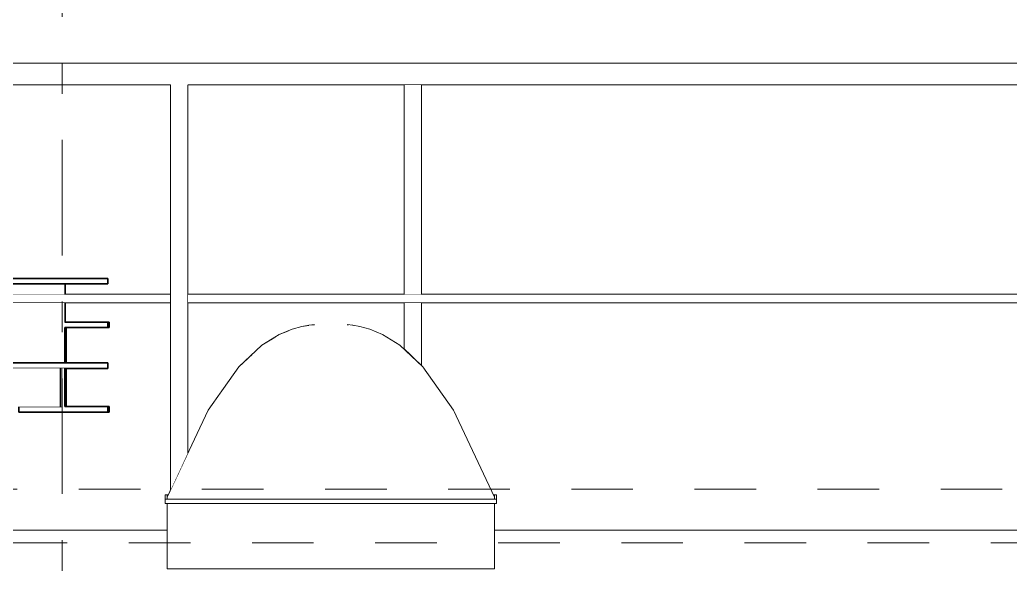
# Model space of a CAD drawing. Header units: millimetres. Extents: x -48147 to 1417267, y -496296 to 18123.
# Drawn here: x 1396641 to 1398911, y -475142 to -473874 of the extents above; entities that cross this region are included whole.
import ezdxf
from ezdxf.enums import TextEntityAlignment as Align

# ---------------------------------------------------------------- set-up
doc = ezdxf.new("R2010")
doc.units = ezdxf.units.MM
doc.header["$MEASUREMENT"] = 0
for name, pattern in [('Dashed', [2822.222233, 1411.111116, -1411.111116]), ('Double Dashed', [546.805537, 264.583325, -105.833328, 70.555556, -105.833328]), ('Wipeout_Contour', [1000, 0, -1000])]:
    doc.linetypes.add(name, pattern=pattern)
for name, color, linetype, lineweight, true_color in [('0_Pen_No__105', 7, 'Continuous', 15, 0xa6a6a6), ('New_A-15-MG_Structural_Grid_Phase_2_Pen_No__222', 7, 'Continuous', 13, 0x65af33), ('New_A-20-M_Roof_Accessory_Pen_No__36', 7, 'Continuous', 35, 0x2a2a2a), ('New_A-20-M_Roof_Pen_No__63', 7, 'Continuous', 20, 0x606060), ('New_A-25-M_Wall_Ext_Pen_No__64', 7, 'Continuous', 20, 0x606060)]:
    doc.layers.add(name, color=color, linetype=linetype, lineweight=lineweight, true_color=true_color)
doc.layers.add('A-25-M_Wall_Int_Pen_No__2', color=8, linetype='Continuous', lineweight=15)
doc.layers.add('New_A-20-M_Roof_Pen_No__92', color=8, linetype='Continuous', lineweight=13)
for name, color, linetype in [('New_A-15-MG_Structural_Grid_Phase_2', 7, 'Continuous'), ('New_A-20-M_Roof', 7, 'Continuous'), ('New_A-20-M_Roof_Accessory', 7, 'Continuous'), ('New_A-25-M_Wall_Ext', 7, 'Continuous')]:
    doc.layers.add(name, color=color, linetype=linetype)
doc.styles.add('GENERATED_STYLE_2', font='')
doc.styles.get('GENERATED_STYLE_2').set_extended_font_data('Swis721 BT')

# ---------------------------------------------------------------- blocks, each defined once
blk = doc.blocks.new('Section Elem_75_2', base_point=(1376122.5, -491272.8))
at = {"color": 254, "linetype": 'Wipeout_Contour', "lineweight": 0, "ltscale": 5898056.680230868}
blk.add_wipeout([(1395496.4, -474022.8), (1397006.4, -474022.8), (1397006.4, -473972.8), (1395496.4, -473972.8)], dxfattribs=at).dxf.layer = 'New_A-25-M_Wall_Ext'
at = {"layer": 'New_A-25-M_Wall_Ext_Pen_No__64', "linetype": 'Continuous'}
blk.add_line((1395496.4, -473972.8), (1397006.4, -473972.8), dxfattribs=at)
at = {"color": 254, "linetype": 'Wipeout_Contour', "lineweight": 0, "ltscale": 5901518.968295038}
blk.add_wipeout([(1396986.4, -474022.8), (1396986.4, -474952.4), (1397026.4, -474867.2), (1397026.4, -474022.8)], dxfattribs=at).dxf.layer = 'New_A-25-M_Wall_Ext'
at = {"layer": 'New_A-25-M_Wall_Ext_Pen_No__64', "linetype": 'Continuous'}
for p, q in [((1395516.4, -474022.8), (1396986.4, -474022.8)), ((1397026.4, -474867.2), (1397026.4, -474022.8))]:
    blk.add_line(p, q, dxfattribs=at)
at = {"color": 254, "linetype": 'Wipeout_Contour', "lineweight": 0, "ltscale": 5898707.197559373}
blk.add_wipeout([(1395516.4, -474504.2), (1396986.4, -474504.2), (1396986.4, -474502.8), (1395516.4, -474502.8)], dxfattribs=at).dxf.layer = 'New_A-25-M_Wall_Ext'
at = {"color": 254, "linetype": 'Wipeout_Contour', "lineweight": 0, "ltscale": 5898710.415255815}
blk.add_wipeout([(1395516.4, -474507.8), (1396986.4, -474507.8), (1396986.4, -474504.2), (1395516.4, -474504.2)], dxfattribs=at).dxf.layer = 'New_A-25-M_Wall_Ext'
at = {"color": 254, "linetype": 'Wipeout_Contour', "lineweight": 0, "ltscale": 5898715.988492668}
blk.add_wipeout([(1395516.4, -474512.8), (1396986.4, -474512.8), (1396986.4, -474507.8), (1395516.4, -474507.8)], dxfattribs=at).dxf.layer = 'New_A-25-M_Wall_Ext'
at = {"color": 254, "linetype": 'Wipeout_Contour', "lineweight": 0, "ltscale": 5898722.423961329}
blk.add_wipeout([(1395516.4, -474517.8), (1396986.4, -474517.8), (1396986.4, -474512.8), (1395516.4, -474512.8)], dxfattribs=at).dxf.layer = 'New_A-25-M_Wall_Ext'
at = {"layer": 'New_A-25-M_Wall_Ext_Pen_No__64', "linetype": 'Continuous'}
blk.add_line((1395516.4, -474502.8), (1396986.4, -474502.8), dxfattribs=at)
at = {"color": 254, "linetype": 'Wipeout_Contour', "lineweight": 0, "ltscale": 5898727.997303318}
blk.add_wipeout([(1395516.4, -474521.5), (1396986.4, -474521.5), (1396986.4, -474517.8), (1395516.4, -474517.8)], dxfattribs=at).dxf.layer = 'New_A-25-M_Wall_Ext'
at = {"color": 254, "linetype": 'Wipeout_Contour', "lineweight": 0, "ltscale": 5898731.215090019}
blk.add_wipeout([(1395516.4, -474522.8), (1396986.4, -474522.8), (1396986.4, -474521.5), (1395516.4, -474521.5)], dxfattribs=at).dxf.layer = 'New_A-25-M_Wall_Ext'
at = {"layer": 'New_A-25-M_Wall_Ext_Pen_No__64', "linetype": 'Continuous'}
for p, q in [((1396986.4, -474952.4), (1396986.4, -474022.8)), ((1395516.4, -474522.8), (1396986.4, -474522.8))]:
    blk.add_line(p, q, dxfattribs=at)
blk = doc.blocks.new('Section Elem_76_2', base_point=(1376122.5, -491272.8))
at = {"color": 254, "linetype": 'Wipeout_Contour', "lineweight": 0, "ltscale": 5904790.510427787}
blk.add_wipeout([(1397006.4, -474022.8), (1399051.8, -474022.8), (1399051.8, -473972.8), (1397006.4, -473972.8)], dxfattribs=at).dxf.layer = 'New_A-25-M_Wall_Ext'
at = {"layer": 'New_A-25-M_Wall_Ext_Pen_No__64', "linetype": 'Continuous'}
blk.add_line((1397006.4, -473972.8), (1399051.8, -473972.8), dxfattribs=at)
at = {"color": 254, "linetype": 'Wipeout_Contour', "lineweight": 0, "ltscale": 5909371.277110103}
blk.add_wipeout([(1399031.8, -475072.8), (1399071.8, -475072.8), (1399071.8, -474022.8), (1399031.8, -474022.8)], dxfattribs=at).dxf.layer = 'New_A-25-M_Wall_Ext'
at = {"layer": 'New_A-25-M_Wall_Ext_Pen_No__64', "linetype": 'Continuous'}
for p, q in [((1399051.8, -474022.8), (1399051.8, -473972.8)), ((1397026.4, -474022.8), (1399031.8, -474022.8)), ((1399051.8, -474022.8), (1399071.8, -474022.8)), ((1399071.8, -475072.8), (1399071.8, -474022.8)), ((1399031.8, -475072.8), (1399071.8, -475072.8))]:
    blk.add_line(p, q, dxfattribs=at)
at = {"color": 254, "linetype": 'Wipeout_Contour', "lineweight": 0, "ltscale": 5905416.61173059}
blk.add_wipeout([(1397026.4, -474504.2), (1399016.8, -474504.2), (1399021.8, -474502.8), (1397026.4, -474502.8)], dxfattribs=at).dxf.layer = 'New_A-25-M_Wall_Ext'
at = {"color": 254, "linetype": 'Wipeout_Contour', "lineweight": 0, "ltscale": 5909223.546405271}
blk.add_wipeout([(1399021.8, -474502.8), (1399026.8, -474504.2), (1399031.8, -474504.2), (1399031.8, -474502.8)], dxfattribs=at).dxf.layer = 'New_A-25-M_Wall_Ext'
at = {"color": 254, "linetype": 'Wipeout_Contour', "lineweight": 0, "ltscale": 5909234.739934802}
blk.add_wipeout([(1399026.8, -474504.2), (1399030.5, -474507.8), (1399031.8, -474507.8), (1399031.8, -474504.2)], dxfattribs=at).dxf.layer = 'New_A-25-M_Wall_Ext'
at = {"color": 254, "linetype": 'Wipeout_Contour', "lineweight": 0, "ltscale": 5905411.623755106}
blk.add_wipeout([(1397026.4, -474507.8), (1399013.1, -474507.8), (1399016.8, -474504.2), (1397026.4, -474504.2)], dxfattribs=at).dxf.layer = 'New_A-25-M_Wall_Ext'
at = {"color": 254, "linetype": 'Wipeout_Contour', "lineweight": 0, "ltscale": 4431932.544400492}
blk.add_wipeout([(1399030.5, -474507.8), (1399031.8, -474512.8), (1399031.8, -474507.8)], dxfattribs=at).dxf.layer = 'New_A-25-M_Wall_Ext'
at = {"color": 254, "linetype": 'Wipeout_Contour', "lineweight": 0, "ltscale": 5905412.454500668}
blk.add_wipeout([(1397026.4, -474512.8), (1399011.8, -474512.8), (1399013.1, -474507.8), (1397026.4, -474507.8)], dxfattribs=at).dxf.layer = 'New_A-25-M_Wall_Ext'
at = {"color": 254, "linetype": 'Wipeout_Contour', "lineweight": 0, "ltscale": 4431939.289600294}
blk.add_wipeout([(1399030.5, -474517.8), (1399031.8, -474517.8), (1399031.8, -474512.8)], dxfattribs=at).dxf.layer = 'New_A-25-M_Wall_Ext'
at = {"color": 254, "linetype": 'Wipeout_Contour', "lineweight": 0, "ltscale": 5905418.882679004}
blk.add_wipeout([(1399011.8, -474512.8), (1397026.4, -474512.8), (1397026.4, -474517.8), (1399013.1, -474517.8)], dxfattribs=at).dxf.layer = 'New_A-25-M_Wall_Ext'
at = {"color": 254, "linetype": 'Wipeout_Contour', "lineweight": 0, "ltscale": 5909252.290651065}
blk.add_wipeout([(1399030.5, -474517.8), (1399026.8, -474521.5), (1399031.8, -474521.5), (1399031.8, -474517.8)], dxfattribs=at).dxf.layer = 'New_A-25-M_Wall_Ext'
at = {"layer": 'New_A-25-M_Wall_Ext_Pen_No__64', "linetype": 'Continuous'}
blk.add_line((1397026.4, -474502.8), (1399031.8, -474502.8), dxfattribs=at)
at = {"color": 254, "linetype": 'Wipeout_Contour', "lineweight": 0, "ltscale": 5905429.185841383}
blk.add_wipeout([(1399013.1, -474517.8), (1397026.4, -474517.8), (1397026.4, -474521.5), (1399016.8, -474521.5)], dxfattribs=at).dxf.layer = 'New_A-25-M_Wall_Ext'
at = {"color": 254, "linetype": 'Wipeout_Contour', "lineweight": 0, "ltscale": 5909247.521171138}
blk.add_wipeout([(1399026.8, -474521.5), (1399021.8, -474522.8), (1399031.8, -474522.8), (1399031.8, -474521.5)], dxfattribs=at).dxf.layer = 'New_A-25-M_Wall_Ext'
at = {"color": 254, "linetype": 'Wipeout_Contour', "lineweight": 0, "ltscale": 5905440.601952223}
blk.add_wipeout([(1397026.4, -474521.5), (1397026.4, -474522.8), (1399021.8, -474522.8), (1399016.8, -474521.5)], dxfattribs=at).dxf.layer = 'New_A-25-M_Wall_Ext'
at = {"layer": 'New_A-25-M_Wall_Ext_Pen_No__64', "linetype": 'Continuous'}
for p, q in [((1399031.8, -475072.8), (1399031.8, -474022.8)), ((1397026.4, -474522.8), (1399031.8, -474522.8))]:
    blk.add_line(p, q, dxfattribs=at)
blk = doc.blocks.new('Section Elem_77_2', base_point=(1376122.5, -491272.8))
at = {"color": 254, "linetype": 'Wipeout_Contour', "lineweight": 0, "ltscale": 5903284.974899288}
blk.add_wipeout([(1397561.8, -474022.8), (1397521.8, -474022.8), (1397521.8, -474502.8), (1397561.8, -474502.8)], dxfattribs=at).dxf.layer = 'New_A-25-M_Wall_Ext'
at = {"color": 254, "linetype": 'Wipeout_Contour', "lineweight": 0, "ltscale": 5903699.003775761}
blk.add_wipeout([(1397561.8, -474522.8), (1397521.8, -474522.8), (1397521.8, -474628.3), (1397561.8, -474665.8)], dxfattribs=at).dxf.layer = 'New_A-25-M_Wall_Ext'
at = {"layer": 'New_A-25-M_Wall_Ext_Pen_No__64', "linetype": 'Continuous'}
for p, q in [((1397521.8, -474502.8), (1397521.8, -474022.8)), ((1397561.8, -474502.8), (1397561.8, -474022.8)), ((1397521.8, -474628.3), (1397521.8, -474522.8)), ((1397561.8, -474665.8), (1397561.8, -474522.8))]:
    blk.add_line(p, q, dxfattribs=at)
blk = doc.blocks.new('Section Elem_105_2', base_point=(1376122.5, -491272.8))
at = {"color": 254, "linetype": 'Wipeout_Contour', "lineweight": 0, "ltscale": 17694253.65781048}
blk.add_wipeout([(1395986.4, -474477.8), (1395516.4, -474477.8), (1395516.4, -474479.1), (1396038.4, -474479.1), (1396038.4, -474466.8), (1396235.4, -474466.8), (1396235.4, -474479.1), (1396843.2, -474479.1), (1396843.2, -474466.6), (1395964.8, -474466.6), (1395964.8, -474466.8), (1395986.4, -474466.8)], dxfattribs=at).dxf.layer = 'New_A-20-M_Roof_Accessory'
at = {"color": 254, "linetype": 'Wipeout_Contour', "lineweight": 0, "ltscale": 8850054.396916982}
blk.add_wipeout([(1396236.9, -474660.3), (1396744.5, -474660.3), (1396744.5, -474566.6), (1396744.9, -474566.6), (1396744.9, -474522.8), (1396236.9, -474522.8)], dxfattribs=at).dxf.layer = 'New_A-20-M_Roof_Accessory'
at = {"layer": 'New_A-20-M_Roof_Accessory_Pen_No__36', "linetype": 'Continuous'}
for p, q in [((1396843.2, -474466.6), (1395964.8, -474466.6)), ((1396843.2, -474479.1), (1396843.2, -474466.6)), ((1396744.9, -474566.6), (1396744.9, -474522.8))]:
    blk.add_line(p, q, dxfattribs=at)
at = {"color": 254, "linetype": 'Wipeout_Contour', "lineweight": 0, "ltscale": 5899598.000653756}
blk.add_wipeout([(1396744.9, -474479.1), (1396236.9, -474479.1), (1396236.9, -474502.8), (1396744.9, -474502.8)], dxfattribs=at).dxf.layer = 'New_A-20-M_Roof_Accessory'
at = {"color": 254, "linetype": 'Wipeout_Contour', "lineweight": 0, "ltscale": 5900725.58458287}
blk.add_wipeout([(1396744.8, -474660.3), (1396744.9, -474660.3), (1396744.9, -474579.1), (1396744.8, -474579.1)], dxfattribs=at).dxf.layer = 'New_A-20-M_Roof_Accessory'
at = {"layer": 'New_A-20-M_Roof_Accessory_Pen_No__36', "linetype": 'Continuous'}
for p, q in [((1396843.2, -474479.1), (1396235.4, -474479.1)), ((1396744.9, -474502.8), (1396744.9, -474479.1))]:
    blk.add_line(p, q, dxfattribs=at)
at = {"color": 254, "linetype": 'Wipeout_Contour', "lineweight": 0, "ltscale": 5900007.402954465}
blk.add_wipeout([(1396235.4, -474660.3), (1396235.4, -474672.8), (1396843.2, -474672.8), (1396843.2, -474660.3)], dxfattribs=at).dxf.layer = 'New_A-20-M_Roof_Accessory'
at = {"layer": 'New_A-20-M_Roof_Accessory_Pen_No__36', "linetype": 'Continuous'}
for p, q in [((1396744.9, -474660.3), (1396744.9, -474579.1)), ((1396843.2, -474660.3), (1396235.4, -474660.3)), ((1396843.2, -474672.8), (1396843.2, -474660.3)), ((1396843.2, -474672.8), (1396235.4, -474672.8))]:
    blk.add_line(p, q, dxfattribs=at)
blk = doc.blocks.new('Section Elem_107_2', base_point=(1376122.5, -491272.8))
at = {"color": 254, "linetype": 'Wipeout_Contour', "lineweight": 0, "ltscale": 5901041.668882694}
blk.add_wipeout([(1396842.9, -474579.1), (1396845.7, -474579.1), (1396845.7, -474566.6), (1396842.9, -474566.6)], dxfattribs=at).dxf.layer = 'New_A-20-M_Roof_Accessory'
at = {"color": 254, "linetype": 'Wipeout_Contour', "lineweight": 0, "ltscale": 11801734.36764485}
blk.add_wipeout([(1396638.7, -474760.3), (1396638.7, -474772.8), (1396842.9, -474772.8), (1396842.9, -474760.3), (1396744.7, -474760.3), (1396744.7, -474672.8), (1396736.9, -474672.8), (1396736.9, -474760.3)], dxfattribs=at).dxf.layer = 'New_A-20-M_Roof_Accessory'
at = {"layer": 'New_A-20-M_Roof_Accessory_Pen_No__36', "linetype": 'Continuous'}
for p, q in [((1396638.7, -474760.3), (1396638.7, -474772.8)), ((1396638.7, -474772.8), (1396740.8, -474772.8))]:
    blk.add_line(p, q, dxfattribs=at)
at = {"color": 254, "linetype": 'Wipeout_Contour', "lineweight": 0, "ltscale": 8851239.531379264}
blk.add_wipeout([(1396744.5, -474660.3), (1396744.7, -474660.3), (1396744.7, -474579.1), (1396842.9, -474579.1), (1396842.9, -474566.6), (1396744.5, -474566.6)], dxfattribs=at).dxf.layer = 'New_A-20-M_Roof_Accessory'
at = {"color": 254, "linetype": 'Wipeout_Contour', "lineweight": 0, "ltscale": 5900854.694360673}
blk.add_wipeout([(1396747.4, -474672.8), (1396744.7, -474672.8), (1396744.7, -474760.3), (1396747.4, -474760.3)], dxfattribs=at).dxf.layer = 'New_A-20-M_Roof_Accessory'
at = {"color": 254, "linetype": 'Wipeout_Contour', "lineweight": 0, "ltscale": 5901290.957976437}
blk.add_wipeout([(1396842.9, -474772.8), (1396845.7, -474772.8), (1396845.7, -474760.3), (1396842.9, -474760.3)], dxfattribs=at).dxf.layer = 'New_A-20-M_Roof_Accessory'
at = {"layer": 'New_A-20-M_Roof_Accessory_Pen_No__36', "linetype": 'Continuous'}
for p, q in [((1396744.5, -474566.6), (1396842.9, -474566.6)), ((1396842.9, -474566.6), (1396842.9, -474579.1)), ((1396845.7, -474566.6), (1396842.9, -474566.6)), ((1396845.7, -474579.1), (1396845.7, -474566.6)), ((1396845.7, -474579.1), (1396842.9, -474579.1)), ((1396736.9, -474672.8), (1396736.9, -474760.3)), ((1396744.7, -474760.3), (1396744.7, -474672.8)), ((1396747.4, -474760.3), (1396747.4, -474672.8)), ((1396736.9, -474760.3), (1396638.7, -474760.3)), ((1396842.9, -474772.8), (1396740.8, -474772.8)), ((1396744.7, -474760.3), (1396842.9, -474760.3)), ((1396842.9, -474760.3), (1396842.9, -474772.8)), ((1396845.7, -474760.3), (1396842.9, -474760.3)), ((1396845.7, -474772.8), (1396842.9, -474772.8)), ((1396845.7, -474772.8), (1396845.7, -474760.3))]:
    blk.add_line(p, q, dxfattribs=at)
at = {"color": 254, "linetype": 'Wipeout_Contour', "lineweight": 0, "ltscale": 5900725.20779248}
blk.add_wipeout([(1396744.7, -474660.3), (1396744.8, -474660.3), (1396744.8, -474579.1), (1396744.7, -474579.1)], dxfattribs=at).dxf.layer = 'New_A-20-M_Roof_Accessory'
at = {"color": 254, "linetype": 'Wipeout_Contour', "lineweight": 0, "ltscale": 5900730.418960059}
blk.add_wipeout([(1396744.9, -474579.1), (1396744.9, -474660.3), (1396747.4, -474660.3), (1396747.4, -474579.1)], dxfattribs=at).dxf.layer = 'New_A-20-M_Roof_Accessory'
at = {"layer": 'New_A-20-M_Roof_Accessory_Pen_No__36', "linetype": 'Continuous'}
for p, q in [((1396842.9, -474579.1), (1396744.7, -474579.1)), ((1396744.7, -474660.3), (1396744.7, -474579.1)), ((1396747.4, -474660.3), (1396747.4, -474579.1))]:
    blk.add_line(p, q, dxfattribs=at)
blk = doc.blocks.new('Section Elem_118_2', base_point=(1376122.5, -491272.8))
at = {"color": 254, "linetype": 'Wipeout_Contour', "lineweight": 0, "ltscale": 5900815.206596235}
blk.add_wipeout([(1396736.9, -474672.8), (1396734.4, -474672.8), (1396734.4, -474760.3), (1396736.9, -474760.3)], dxfattribs=at).dxf.layer = 'New_A-20-M_Roof_Accessory'
at = {"color": 254, "linetype": 'Wipeout_Contour', "lineweight": 0, "ltscale": 5899868.444488976}
blk.add_wipeout([(1396734.4, -474672.8), (1396236.9, -474672.8), (1396236.9, -474760.3), (1396734.4, -474760.3)], dxfattribs=at).dxf.layer = 'New_A-20-M_Roof_Accessory'
at = {"layer": 'New_A-20-M_Roof_Accessory_Pen_No__36', "linetype": 'Continuous'}
blk.add_line((1396734.4, -474672.8), (1396734.4, -474760.3), dxfattribs=at)
blk = doc.blocks.new('Section Elem_273_2', base_point=(1376122.5, -491272.8))
at = {"layer": 'New_A-20-M_Roof_Pen_No__92', "linetype": 'Continuous'}
for p, q in [((1396277.1, -475043.3), (1396979.1, -475043.3)), ((1397729.1, -475043.3), (1399031.8, -475043.3))]:
    blk.add_line(p, q, dxfattribs=at)
blk = doc.blocks.new('Section Elem_281_2', base_point=(1376122.5, -491272.8))
at = {"color": 254, "linetype": 'Wipeout_Contour', "lineweight": 0, "ltscale": 5903596.25199151}
blk.add_wipeout([(1396979.1, -474982.5), (1396979.1, -475132.4), (1397729.1, -475132.4), (1397729.1, -474982.5)], dxfattribs=at).dxf.layer = 'New_A-20-M_Roof'
at = {"layer": 'New_A-20-M_Roof_Pen_No__63', "linetype": 'Continuous'}
for p, q in [((1396979.1, -475132.4), (1396991.1, -475132.4)), ((1396991.1, -475132.4), (1397717.1, -475132.4)), ((1397717.1, -475132.4), (1397729.1, -475132.4))]:
    blk.add_line(p, q, dxfattribs=at)
at = {"color": 254, "linetype": 'Wipeout_Contour', "lineweight": 0, "ltscale": 5903496.519526768}
blk.add_wipeout([(1396974.1, -474982.5), (1397734.1, -474982.5), (1397734.1, -474977.5), (1396974.1, -474977.5)], dxfattribs=at).dxf.layer = 'New_A-20-M_Roof'
at = {"color": 254, "linetype": 'Wipeout_Contour', "lineweight": 0, "ltscale": 5903490.08347327}
blk.add_wipeout([(1396974.1, -474977.5), (1397734.1, -474977.5), (1397734.1, -474972.5), (1396974.1, -474972.5)], dxfattribs=at).dxf.layer = 'New_A-20-M_Roof'
at = {"color": 254, "linetype": 'Wipeout_Contour', "lineweight": 0, "ltscale": 4426544.982888838}
blk.add_wipeout([(1396979.1, -474963), (1396979.1, -474968), (1396981.4, -474963)], dxfattribs=at).dxf.layer = 'New_A-20-M_Roof'
at = {"color": 254, "linetype": 'Wipeout_Contour', "lineweight": 0, "ltscale": 4428669.891020118}
blk.add_wipeout([(1397726.7, -474963), (1397729.1, -474968), (1397729.1, -474963)], dxfattribs=at).dxf.layer = 'New_A-20-M_Roof'
at = {"color": 254, "linetype": 'Wipeout_Contour', "lineweight": 0, "ltscale": 17710435.40814696}
blk.add_wipeout([(1396974.1, -474962.9), (1396974.1, -474972.5), (1397734.1, -474972.5), (1397734.1, -474962.9), (1397726.7, -474962.9), (1397726.7, -474963), (1397729.1, -474963), (1397729.1, -474972.4), (1396979.1, -474972.4), (1396979.1, -474963), (1396981.4, -474963), (1396981.5, -474962.9)], dxfattribs=at).dxf.layer = 'New_A-20-M_Roof'
at = {"color": 254, "linetype": 'Wipeout_Contour', "lineweight": 0, "ltscale": 5902668.31273747}
blk.add_wipeout([(1397072.8, -474775.4), (1396981.4, -474972.4), (1396995.3, -474972.4), (1397635.3, -474775.4)], dxfattribs=at).dxf.layer = 'New_A-20-M_Roof'
at = {"color": 254, "linetype": 'Wipeout_Contour', "lineweight": 0, "ltscale": 5904055.226868262}
blk.add_wipeout([(1396995.3, -474972.4), (1397726.8, -474972.4), (1397726.8, -474972.4), (1397635.3, -474775.4)], dxfattribs=at).dxf.layer = 'New_A-20-M_Roof'
at = {"color": 254, "linetype": 'Wipeout_Contour', "lineweight": 0, "ltscale": 4426596.373594226}
blk.add_wipeout([(1396979.1, -474968), (1397072.8, -474775.4), (1397072.8, -474768.4)], dxfattribs=at).dxf.layer = 'New_A-20-M_Roof'
at = {"color": 254, "linetype": 'Wipeout_Contour', "lineweight": 0, "ltscale": 5904596.152705617}
blk.add_wipeout([(1397635.3, -474768.4), (1397635.3, -474775.4), (1397726.8, -474972.4), (1397726.9, -474972.4)], dxfattribs=at).dxf.layer = 'New_A-20-M_Roof'
at = {"color": 254, "linetype": 'Wipeout_Contour', "lineweight": 0, "ltscale": 5902093.974363933}
blk.add_wipeout([(1396979.1, -474968), (1396979.1, -474972.4), (1396981.4, -474972.4), (1397072.8, -474775.4)], dxfattribs=at).dxf.layer = 'New_A-20-M_Roof'
at = {"color": 254, "linetype": 'Wipeout_Contour', "lineweight": 0, "ltscale": 5904748.428975462}
blk.add_wipeout([(1397729.1, -474968), (1397635.3, -474768.4), (1397726.9, -474972.4), (1397729.1, -474972.4)], dxfattribs=at).dxf.layer = 'New_A-20-M_Roof'
at = {"layer": 'New_A-20-M_Roof_Pen_No__63', "linetype": 'Continuous'}
for p, q in [((1396981.5, -474962.9), (1396974.1, -474962.9)), ((1396974.1, -474962.9), (1396974.1, -474972.5)), ((1396979.1, -474972.4), (1396979.1, -474963)), ((1396979.1, -474963), (1396981.4, -474963)), ((1397734.1, -474962.9), (1397726.7, -474962.9)), ((1397726.7, -474963), (1397729.1, -474963)), ((1397729.1, -474963), (1397729.1, -474972.4)), ((1397734.1, -474972.5), (1397734.1, -474962.9)), ((1396974.1, -474972.5), (1397734.1, -474972.5)), ((1396974.1, -474977.5), (1396974.1, -474972.5)), ((1396974.1, -474982.5), (1396974.1, -474977.5)), ((1396974.1, -474982.5), (1397734.1, -474982.5)), ((1397729.1, -474972.4), (1396979.1, -474972.4)), ((1396979.1, -475132.4), (1396979.1, -474982.5)), ((1397729.1, -475132.4), (1397729.1, -474982.5)), ((1397734.1, -474977.5), (1397734.1, -474972.5)), ((1397734.1, -474982.5), (1397734.1, -474977.5))]:
    blk.add_line(p, q, dxfattribs=at)
at = {"color": 254, "linetype": 'Wipeout_Contour', "lineweight": 0, "ltscale": 4427093.695143631}
blk.add_wipeout([(1397072.8, -474775.4), (1397565, -474674.2), (1397143.2, -474674.2)], dxfattribs=at).dxf.layer = 'New_A-20-M_Roof'
at = {"color": 254, "linetype": 'Wipeout_Contour', "lineweight": 0, "ltscale": 4427591.927232208}
blk.add_wipeout([(1397565, -474674.2), (1397072.8, -474775.4), (1397635.3, -474775.4)], dxfattribs=at).dxf.layer = 'New_A-20-M_Roof'
at = {"color": 254, "linetype": 'Wipeout_Contour', "lineweight": 0, "ltscale": 4426689.464138934}
blk.add_wipeout([(1397143.2, -474668.9), (1397072.8, -474768.4), (1397143.2, -474674.2)], dxfattribs=at).dxf.layer = 'New_A-20-M_Roof'
at = {"color": 254, "linetype": 'Wipeout_Contour', "lineweight": 0, "ltscale": 4428024.195806515}
blk.add_wipeout([(1397565, -474674.2), (1397635.3, -474775.4), (1397565, -474668.9)], dxfattribs=at).dxf.layer = 'New_A-20-M_Roof'
at = {"color": 254, "linetype": 'Wipeout_Contour', "lineweight": 0, "ltscale": 4428120.406490222}
blk.add_wipeout([(1397635.3, -474768.4), (1397565, -474668.9), (1397635.3, -474775.4)], dxfattribs=at).dxf.layer = 'New_A-20-M_Roof'
at = {"color": 254, "linetype": 'Wipeout_Contour', "lineweight": 0, "ltscale": 4426658.404648163}
blk.add_wipeout([(1397072.8, -474768.4), (1397072.8, -474775.4), (1397143.2, -474674.2)], dxfattribs=at).dxf.layer = 'New_A-20-M_Roof'
at = {"layer": 'New_A-20-M_Roof_Pen_No__63', "linetype": 'Continuous'}
for p, q in [((1396979.1, -474968), (1397072.8, -474768.4)), ((1397729.1, -474968), (1397635.3, -474768.4))]:
    blk.add_line(p, q, dxfattribs=at)
at = {"color": 254, "linetype": 'Wipeout_Contour', "lineweight": 0, "ltscale": 4427094.974912049}
blk.add_wipeout([(1397195.9, -474623.3), (1397143.2, -474674.2), (1397512.3, -474623.3)], dxfattribs=at).dxf.layer = 'New_A-20-M_Roof'
at = {"color": 254, "linetype": 'Wipeout_Contour', "lineweight": 0, "ltscale": 4427460.48675456}
blk.add_wipeout([(1397512.3, -474623.3), (1397143.2, -474674.2), (1397565, -474674.2)], dxfattribs=at).dxf.layer = 'New_A-20-M_Roof'
at = {"color": 254, "linetype": 'Wipeout_Contour', "lineweight": 0, "ltscale": 4426791.608958459}
blk.add_wipeout([(1397143.2, -474668.9), (1397195.9, -474623.3), (1397195.9, -474619.3)], dxfattribs=at).dxf.layer = 'New_A-20-M_Roof'
at = {"color": 254, "linetype": 'Wipeout_Contour', "lineweight": 0, "ltscale": 4427792.907766062}
blk.add_wipeout([(1397512.3, -474623.3), (1397565, -474674.2), (1397512.3, -474619.3)], dxfattribs=at).dxf.layer = 'New_A-20-M_Roof'
at = {"color": 254, "linetype": 'Wipeout_Contour', "lineweight": 0, "ltscale": 4426760.52353033}
blk.add_wipeout([(1397143.2, -474668.9), (1397143.2, -474674.2), (1397195.9, -474623.3)], dxfattribs=at).dxf.layer = 'New_A-20-M_Roof'
at = {"color": 254, "linetype": 'Wipeout_Contour', "lineweight": 0, "ltscale": 4427856.810662408}
blk.add_wipeout([(1397565, -474668.9), (1397512.3, -474619.3), (1397565, -474674.2)], dxfattribs=at).dxf.layer = 'New_A-20-M_Roof'
at = {"layer": 'New_A-20-M_Roof_Pen_No__63', "linetype": 'Continuous'}
for p, q in [((1397072.8, -474768.4), (1397143.2, -474668.9)), ((1397635.3, -474768.4), (1397565, -474668.9))]:
    blk.add_line(p, q, dxfattribs=at)
at = {"color": 254, "linetype": 'Wipeout_Contour', "lineweight": 0, "ltscale": 4427112.085867011}
blk.add_wipeout([(1397195.9, -474623.3), (1397472.7, -474597.7), (1397235.4, -474597.7)], dxfattribs=at).dxf.layer = 'New_A-20-M_Roof'
at = {"color": 254, "linetype": 'Wipeout_Contour', "lineweight": 0, "ltscale": 4427382.092582063}
blk.add_wipeout([(1397472.7, -474597.7), (1397195.9, -474623.3), (1397512.3, -474623.3)], dxfattribs=at).dxf.layer = 'New_A-20-M_Roof'
at = {"color": 254, "linetype": 'Wipeout_Contour', "lineweight": 0, "ltscale": 4426884.37710252}
blk.add_wipeout([(1397195.9, -474619.3), (1397235.4, -474597.7), (1397235.4, -474594.8)], dxfattribs=at).dxf.layer = 'New_A-20-M_Roof'
at = {"color": 254, "linetype": 'Wipeout_Contour', "lineweight": 0, "ltscale": 4427635.589993484}
blk.add_wipeout([(1397472.7, -474594.8), (1397472.7, -474597.7), (1397512.3, -474623.3)], dxfattribs=at).dxf.layer = 'New_A-20-M_Roof'
at = {"color": 254, "linetype": 'Wipeout_Contour', "lineweight": 0, "ltscale": 4426857.298069889}
blk.add_wipeout([(1397195.9, -474619.3), (1397195.9, -474623.3), (1397235.4, -474597.7)], dxfattribs=at).dxf.layer = 'New_A-20-M_Roof'
at = {"color": 254, "linetype": 'Wipeout_Contour', "lineweight": 0, "ltscale": 4427679.287918463}
blk.add_wipeout([(1397472.7, -474594.8), (1397512.3, -474623.3), (1397512.3, -474619.3)], dxfattribs=at).dxf.layer = 'New_A-20-M_Roof'
at = {"layer": 'New_A-20-M_Roof_Pen_No__63', "linetype": 'Continuous'}
for p, q in [((1397143.2, -474668.9), (1397195.9, -474619.3)), ((1397565, -474668.9), (1397512.3, -474619.3))]:
    blk.add_line(p, q, dxfattribs=at)
at = {"color": 254, "linetype": 'Wipeout_Contour', "lineweight": 0, "ltscale": 4427132.992597129}
blk.add_wipeout([(1397235.4, -474597.7), (1397443.1, -474584.8), (1397265.1, -474584.8)], dxfattribs=at).dxf.layer = 'New_A-20-M_Roof'
at = {"color": 254, "linetype": 'Wipeout_Contour', "lineweight": 0, "ltscale": 4427333.387593634}
blk.add_wipeout([(1397443.1, -474584.8), (1397235.4, -474597.7), (1397472.7, -474597.7)], dxfattribs=at).dxf.layer = 'New_A-20-M_Roof'
at = {"color": 254, "linetype": 'Wipeout_Contour', "lineweight": 0, "ltscale": 4426941.77653208}
blk.add_wipeout([(1397235.4, -474594.8), (1397239.7, -474593.3), (1397265.1, -474582.6)], dxfattribs=at).dxf.layer = 'New_A-20-M_Roof'
at = {"color": 254, "linetype": 'Wipeout_Contour', "lineweight": 0, "ltscale": 4427556.256362209}
blk.add_wipeout([(1397472.7, -474594.8), (1397443.1, -474582.6), (1397472.7, -474597.7)], dxfattribs=at).dxf.layer = 'New_A-20-M_Roof'
at = {"layer": 'New_A-20-M_Roof_Pen_No__63', "linetype": 'Continuous'}
blk.add_line((1397512.3, -474619.3), (1397472.7, -474594.8), dxfattribs=at)
at = {"color": 254, "linetype": 'Wipeout_Contour', "lineweight": 0, "ltscale": 4426965.641054374}
blk.add_wipeout([(1397265.1, -474582.6), (1397239.7, -474593.3), (1397265.1, -474584.8)], dxfattribs=at).dxf.layer = 'New_A-20-M_Roof'
at = {"color": 254, "linetype": 'Wipeout_Contour', "lineweight": 0, "ltscale": 4426939.960434265}
blk.add_wipeout([(1397235.4, -474594.8), (1397235.4, -474597.7), (1397265.1, -474584.8)], dxfattribs=at).dxf.layer = 'New_A-20-M_Roof'
at = {"layer": 'New_A-20-M_Roof_Pen_No__63', "linetype": 'Continuous'}
blk.add_line((1397195.9, -474619.3), (1397235.4, -474594.8), dxfattribs=at)
at = {"color": 254, "linetype": 'Wipeout_Contour', "lineweight": 0, "ltscale": 4427152.708851494}
blk.add_wipeout([(1397265.1, -474584.8), (1397420.8, -474578.3), (1397287.4, -474578.3)], dxfattribs=at).dxf.layer = 'New_A-20-M_Roof'
at = {"color": 254, "linetype": 'Wipeout_Contour', "lineweight": 0, "ltscale": 4427301.903584629}
blk.add_wipeout([(1397420.8, -474578.3), (1397265.1, -474584.8), (1397443.1, -474584.8)], dxfattribs=at).dxf.layer = 'New_A-20-M_Roof'
at = {"color": 254, "linetype": 'Wipeout_Contour', "lineweight": 0, "ltscale": 5902687.169603498}
blk.add_wipeout([(1397265.1, -474582.6), (1397287.4, -474578.3), (1397287.4, -474576.6), (1397265.3, -474582.5)], dxfattribs=at).dxf.layer = 'New_A-20-M_Roof'
at = {"color": 254, "linetype": 'Wipeout_Contour', "lineweight": 0, "ltscale": 4427447.287712557}
blk.add_wipeout([(1397420.8, -474578.3), (1397443.1, -474584.8), (1397420.8, -474576.6)], dxfattribs=at).dxf.layer = 'New_A-20-M_Roof'
at = {"layer": 'New_A-20-M_Roof_Pen_No__63', "linetype": 'Continuous'}
blk.add_line((1397235.4, -474594.8), (1397265.1, -474582.6), dxfattribs=at)
at = {"color": 254, "linetype": 'Wipeout_Contour', "lineweight": 0, "ltscale": 4427169.513996805}
blk.add_wipeout([(1397287.4, -474578.3), (1397404.2, -474574.9), (1397304, -474574.9)], dxfattribs=at).dxf.layer = 'New_A-20-M_Roof'
at = {"color": 254, "linetype": 'Wipeout_Contour', "lineweight": 0, "ltscale": 5903298.91948922}
blk.add_wipeout([(1397420.8, -474576.6), (1397443.1, -474584.8), (1397443.1, -474582.6), (1397442.9, -474582.5)], dxfattribs=at).dxf.layer = 'New_A-20-M_Roof'
at = {"layer": 'New_A-20-M_Roof_Pen_No__63', "linetype": 'Continuous'}
blk.add_line((1397472.7, -474594.8), (1397443.1, -474582.6), dxfattribs=at)
at = {"color": 254, "linetype": 'Wipeout_Contour', "lineweight": 0, "ltscale": 4427280.812807719}
blk.add_wipeout([(1397404.2, -474574.9), (1397287.4, -474578.3), (1397420.8, -474578.3)], dxfattribs=at).dxf.layer = 'New_A-20-M_Roof'
at = {"color": 254, "linetype": 'Wipeout_Contour', "lineweight": 0, "ltscale": 4427073.101543987}
blk.add_wipeout([(1397287.4, -474576.6), (1397304, -474574.9), (1397304, -474573.7)], dxfattribs=at).dxf.layer = 'New_A-20-M_Roof'
at = {"color": 254, "linetype": 'Wipeout_Contour', "lineweight": 0, "ltscale": 4427390.520913609}
blk.add_wipeout([(1397404.2, -474574.9), (1397420.8, -474578.3), (1397404.2, -474573.7)], dxfattribs=at).dxf.layer = 'New_A-20-M_Roof'
at = {"color": 254, "linetype": 'Wipeout_Contour', "lineweight": 0, "ltscale": 4427059.752373364}
blk.add_wipeout([(1397287.4, -474578.3), (1397304, -474574.9), (1397287.4, -474576.6)], dxfattribs=at).dxf.layer = 'New_A-20-M_Roof'
at = {"color": 254, "linetype": 'Wipeout_Contour', "lineweight": 0, "ltscale": 4427406.026655318}
blk.add_wipeout([(1397420.8, -474576.6), (1397404.2, -474573.7), (1397420.8, -474578.3)], dxfattribs=at).dxf.layer = 'New_A-20-M_Roof'
at = {"layer": 'New_A-20-M_Roof_Pen_No__63', "linetype": 'Continuous'}
for p, q in [((1397265.1, -474582.6), (1397287.4, -474576.6)), ((1397443.1, -474582.6), (1397420.8, -474576.6))]:
    blk.add_line(p, q, dxfattribs=at)
at = {"color": 254, "linetype": 'Wipeout_Contour', "lineweight": 0, "ltscale": 4427183.126793069}
blk.add_wipeout([(1397316.6, -474573.2), (1397304, -474574.9), (1397391.6, -474573.2)], dxfattribs=at).dxf.layer = 'New_A-20-M_Roof'
at = {"color": 254, "linetype": 'Wipeout_Contour', "lineweight": 0, "ltscale": 4427266.255810671}
blk.add_wipeout([(1397391.6, -474573.2), (1397304, -474574.9), (1397404.2, -474574.9)], dxfattribs=at).dxf.layer = 'New_A-20-M_Roof'
at = {"color": 254, "linetype": 'Wipeout_Contour', "lineweight": 0, "ltscale": 4427110.725884642}
blk.add_wipeout([(1397304, -474573.7), (1397316.6, -474573.2), (1397316.6, -474572.2)], dxfattribs=at).dxf.layer = 'New_A-20-M_Roof'
at = {"color": 254, "linetype": 'Wipeout_Contour', "lineweight": 0, "ltscale": 4427348.963668555}
blk.add_wipeout([(1397391.6, -474572.2), (1397391.6, -474573.2), (1397404.2, -474574.9)], dxfattribs=at).dxf.layer = 'New_A-20-M_Roof'
at = {"color": 254, "linetype": 'Wipeout_Contour', "lineweight": 0, "ltscale": 4427100.553985352}
blk.add_wipeout([(1397304, -474573.7), (1397304, -474574.9), (1397316.6, -474573.2)], dxfattribs=at).dxf.layer = 'New_A-20-M_Roof'
at = {"color": 254, "linetype": 'Wipeout_Contour', "lineweight": 0, "ltscale": 4427360.072970647}
blk.add_wipeout([(1397404.2, -474573.7), (1397391.6, -474572.2), (1397404.2, -474574.9)], dxfattribs=at).dxf.layer = 'New_A-20-M_Roof'
at = {"layer": 'New_A-20-M_Roof_Pen_No__63', "linetype": 'Continuous'}
for p, q in [((1397287.4, -474576.6), (1397304, -474573.7)), ((1397420.8, -474576.6), (1397404.2, -474573.7))]:
    blk.add_line(p, q, dxfattribs=at)
at = {"color": 254, "linetype": 'Wipeout_Contour', "lineweight": 0, "ltscale": 5902972.44907369}
blk.add_wipeout([(1397316.6, -474573.2), (1397391.6, -474573.2), (1397391.6, -474572.2), (1397316.6, -474572.2)], dxfattribs=at).dxf.layer = 'New_A-20-M_Roof'
at = {"layer": 'New_A-20-M_Roof_Pen_No__63', "linetype": 'Continuous'}
for p, q in [((1397304, -474573.7), (1397316.6, -474572.2)), ((1397404.2, -474573.7), (1397391.6, -474572.2))]:
    blk.add_line(p, q, dxfattribs=at)
blk = doc.blocks.new('Standard grid marker[6]_2', base_point=(1396738.4, -469868.2))
at = {"layer": 'New_A-15-MG_Structural_Grid_Phase_2_Pen_No__222', "linetype": 'Double Dashed'}
blk.add_line((1396738.4, -470868.2), (1396738.4, -494272.8), dxfattribs=at)
at = {"layer": 'New_A-15-MG_Structural_Grid_Phase_2_Pen_No__222', "style": 'GENERATED_STYLE_2'}
for tag, p in [('AC_MarkerText_1_0', (1396738.4, -469600.1)), ('AC_MarkerText_1_1', (1396738.4, -495504.7))]:
    blk.add_attdef(tag, text='', height=175, rotation=360, dxfattribs=at).set_placement(p, align=Align.MIDDLE_CENTER)
blk = doc.blocks.new('S-25 Building Section_STORY_MARKER', base_point=(1376122.5, -491272.8))
at = {"layer": '0_Pen_No__105', "linetype": 'Dashed', "ltscale": 0.1}
blk.add_line((1357662.3, -475072.8), (1413604.9, -475072.8), dxfattribs=at)

msp = doc.modelspace()

# ---------------------------------------------------------------- block references
at = {"layer": 'New_A-25-M_Wall_Ext'}
msp.add_blockref('Section Elem_75_2', (1376122.5, -491272.8), dxfattribs=at)

# ---------------------------------------------------------------- next in the draw order: block references
at = {"layer": 'New_A-20-M_Roof_Accessory'}
msp.add_blockref('Section Elem_105_2', (1376122.5, -491272.8), dxfattribs=at)
at = {"layer": 'New_A-25-M_Wall_Ext'}
msp.add_blockref('Section Elem_76_2', (1376122.5, -491272.8), dxfattribs=at)

# ---------------------------------------------------------------- next in the draw order: block references
at = {"layer": 'New_A-20-M_Roof'}
msp.add_blockref('Section Elem_273_2', (1376122.5, -491272.8), dxfattribs=at)
at = {"layer": 'New_A-20-M_Roof_Accessory'}
msp.add_blockref('Section Elem_107_2', (1376122.5, -491272.8), dxfattribs=at)
at = {"layer": 'New_A-25-M_Wall_Ext'}
msp.add_blockref('Section Elem_77_2', (1376122.5, -491272.8), dxfattribs=at)

# ---------------------------------------------------------------- next in the draw order: block references
at = {"layer": 'New_A-20-M_Roof'}
msp.add_blockref('Section Elem_281_2', (1376122.5, -491272.8), dxfattribs=at)
at = {"layer": 'New_A-20-M_Roof_Accessory'}
msp.add_blockref('Section Elem_118_2', (1376122.5, -491272.8), dxfattribs=at)

# ---------------------------------------------------------------- next in the draw order: linework, layer by layer
at = {"layer": 'A-25-M_Wall_Int_Pen_No__2', "linetype": 'Dashed', "ltscale": 0.1}
msp.add_line((1360652.1, -474950), (1408945.9, -474950), dxfattribs=at)

# ---------------------------------------------------------------- next in the draw order: block references
at = {"layer": 'New_A-15-MG_Structural_Grid_Phase_2', "color": 8, "linetype": 'Continuous', "lineweight": 15}
msp.add_blockref('Standard grid marker[6]_2', (1396738.4, -469868.2), dxfattribs=at)

# ---------------------------------------------------------------- next in the draw order: block references
at = {"linetype": 'Continuous', "lineweight": 0}
msp.add_blockref('S-25 Building Section_STORY_MARKER', (1376122.5, -491272.8), dxfattribs=at)

doc.saveas('drawing.dxf')
